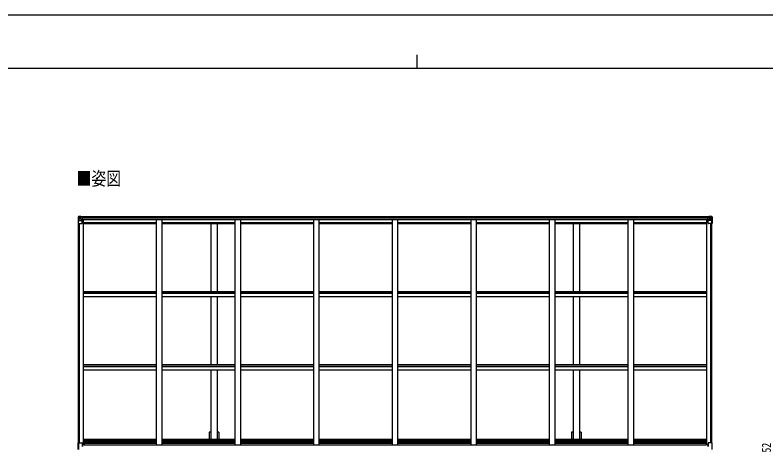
# Model space of a CAD drawing. Units: millimetres, scale not verified. Extents: x -10512 to 10512, y -7425 to 7425.
# Drawn here: x -3673 to 3167, y 3512 to 7425 of the extents above; entities that cross this region are included whole.
import ezdxf
from ezdxf.enums import TextEntityAlignment as Align

# ---------------------------------------------------------------- set-up
doc = ezdxf.new("R2010")
doc.units = ezdxf.units.MM
doc.header["$LTSCALE"] = 30
for name, color, linetype in [('0-2_USER1', 3, 'Continuous'), ('0-4_YKK_13', 4, 'Continuous'), ('0-5_YKK_A1', 4, 'Continuous'), ('0-6_YKK_D', 6, 'Continuous'), ('0-7_YKK_ZWAK', 7, 'Continuous')]:
    doc.layers.add(name, color=color, linetype=linetype)
doc.styles.add('ＭＳ ゴシック', font='')
doc.styles.get('ＭＳ ゴシック').set_extended_font_data('MS Gothic')

msp = doc.modelspace()

# ---------------------------------------------------------------- linework, layer by layer
at = {"layer": '0-4_YKK_13'}
for p, q in [((-3096.16, 5588.81), (-3096.16, 5528.1)), ((-3095.22, 5589.77), (-3095.22, 5589.81)), ((-3086.25, 5590.19), (-3094.17, 5589.72)), ((-3093.31, 5588.75), (-3093.31, 5588.68)), ((-3093.31, 5528.1), (-3093.31, 5588.68)), ((-3092.77, 5554.98), (-3088.62, 5567.06)), ((-3092.77, 5554.98), (-3086.16, 5554.77)), ((-3089.34, 5585.31), (-3092.08, 5588.98)), ((-3088.49, 5581.8), (-3086.16, 5581.86)), ((-3088.49, 5568.33), (-3088.49, 5581.8)), ((-3086.16, 5568.3), (-3088.49, 5568.33)), ((-3074.16, 5590.98), (-3086.16, 5590.2)), ((-3086.16, 5581.86), (-3074.16, 5581.86)), ((-3086.16, 5568.3), (-3086.16, 5568.3)), ((-3074.16, 5568.3), (-3086.16, 5568.3)), ((-3086.16, 5554.77), (-3062.16, 5554.77)), ((-3081.64, 5574.66), (-3081.64, 5573.7)), ((-3074.16, 5564.31), (-3074.16, 5591.1)), ((-3074.16, 5564.31), (-3067.66, 5564.31)), ((-3073.33, 5564.11), (-3073.33, 5564.31)), ((-3062.98, 5562.45), (-3073.33, 5564.11)), ((-3070.63, 5564.31), (-3062.98, 5563.09)), ((-3067.66, 5591.5), (-3067.66, 5585.55)), ((-3058.66, 5586.12), (-3067.66, 5586.18)), ((-3067.66, 5564.31), (-3058.66, 5564.34)), ((-3062.98, 5563.09), (-3062.98, 5562.45)), ((-3062.16, 5529.1), (-3062.16, 5562.2)), ((-3057.66, 5565.25), (-3057.66, 5585.41)), ((2637.34, 5565.25), (2637.34, 5585.41)), ((2638.34, 5586.12), (2647.34, 5586.18)), ((2647.34, 5564.31), (2638.34, 5564.34)), ((2641.84, 5529.1), (2641.84, 5562.2)), ((2665.84, 5554.77), (2641.84, 5554.77)), ((2650.32, 5564.31), (2642.67, 5563.09)), ((2642.67, 5562.45), (2653.02, 5564.11)), ((2642.67, 5563.09), (2642.67, 5562.45)), ((2647.34, 5591.5), (2647.34, 5585.55)), ((2653.84, 5564.31), (2647.34, 5564.31)), ((2653.02, 5564.11), (2653.02, 5564.31)), ((2653.84, 5564.31), (2653.84, 5591.1)), ((2653.84, 5590.98), (2665.84, 5590.2)), ((2665.84, 5581.86), (2653.84, 5581.86)), ((2653.84, 5568.3), (2665.84, 5568.3)), ((2661.32, 5574.66), (2661.32, 5573.7)), ((2668.18, 5581.8), (2665.84, 5581.86)), ((2665.84, 5568.3), (2668.18, 5568.33)), ((2665.84, 5568.3), (2665.84, 5568.3)), ((2672.46, 5554.98), (2665.84, 5554.77)), ((2665.94, 5590.19), (2673.86, 5589.72)), ((2668.18, 5568.33), (2668.18, 5581.8)), ((2672.46, 5554.98), (2668.31, 5567.06)), ((2669.03, 5585.31), (2671.77, 5588.98)), ((2673, 5588.75), (2673, 5588.68)), ((2673, 5528.1), (2673, 5588.68)), ((2674.91, 5589.77), (2674.91, 5589.81)), ((2675.84, 5588.81), (2675.84, 5528.1)), ((-3096.16, 5528.1), (-3063.16, 5528.1)), ((2675.84, 5528.1), (2642.84, 5528.1)), ((-3093.31, 3532.12), (-3063.16, 3532.12)), ((-3093.31, 3532.12), (-3093.31, 3471.54)), ((-3062.16, 3531.12), (-3062.16, 3498.02)), ((-3057.66, 3513.47), (-3057.66, 3497.25)), ((2637.35, 3513.47), (2637.35, 3497.25)), ((2641.85, 3531.12), (2641.85, 3498.02)), ((2673, 3532.12), (2642.85, 3532.12)), ((2673, 3532.12), (2673, 3471.54))]:
    msp.add_line(p, q, dxfattribs=at)
for points in [[(-3095.22, 5589.81), (-3086.16, 5590.36), (-3067.66, 5591.5)], [(-3082.6, 5576.58), (-3083.56, 5576.58), (-3083.56, 5575.62), (-3082.6, 5575.62)], [(-3080.68, 5577.54), (-3080.68, 5578.5), (-3081.64, 5578.5), (-3081.64, 5577.54)], [(-3081.64, 5573.7), (-3080.68, 5573.7), (-3080.68, 5574.66)], [(-3079.72, 5575.62), (-3078.76, 5575.62), (-3078.76, 5576.58), (-3079.72, 5576.58)], [(-3057.66, 5585.41), (-3057.67, 5585.52), (-3067.66, 5585.55)], [(2637.34, 5585.41), (2637.36, 5585.52), (2647.34, 5585.55)], [(2674.91, 5589.81), (2665.84, 5590.36), (2647.34, 5591.5)], [(2659.4, 5575.62), (2658.44, 5575.62), (2658.44, 5576.58), (2659.4, 5576.58)], [(2660.36, 5577.54), (2660.36, 5578.5), (2661.32, 5578.5), (2661.32, 5577.54)], [(2661.32, 5573.7), (2660.36, 5573.7), (2660.36, 5574.66)], [(2662.28, 5576.58), (2663.24, 5576.58), (2663.24, 5575.62), (2662.28, 5575.62)], [(-3096.16, 3471.45), (-3096.16, 3532.12), (-3093.31, 3532.12)], [(2675.85, 3471.45), (2675.85, 3532.12), (2673, 3532.12)]]:
    msp.add_lwpolyline(points, dxfattribs=at)
for centre in [(-3081.16, 5576.1), (2660.84, 5576.1)]:
    msp.add_circle(centre, 5.3, dxfattribs=at)
for centre, radius, start, end in [((-3095.16, 5588.81), 0.999, 93.4424, 179.95083), ((-3095.16, 5588.81), 1, 93.50017, 180.00079), ((-3095.16, 5588.77), 0.999, 93.4424, 179.95083), ((-3094, 5602.42), 12.7, 269.24466, 275.10311), ((-3092.03, 5588.81), 1.28, 131.17831, 182.45895), ((-3082.6, 5577.54), 0.96, 270, 0), ((-3082.6, 5574.66), 0.96, 0, 90), ((-3079.72, 5577.54), 0.96, 180, 270), ((-3079.72, 5574.66), 0.96, 90, 180), ((-3073.22, 5565.04), 0.937, 230.93398, 263.26766), ((-3063.09, 5562.16), 0.937, 2.32209, 83.26766), ((-3063.09, 5561.52), 0.937, 2.32209, 83.26766), ((2642.78, 5562.16), 0.937, 96.73234, 177.67791), ((2642.78, 5561.52), 0.937, 96.73234, 177.67791), ((2652.91, 5565.04), 0.937, 276.73234, 309.06602), ((2659.4, 5577.54), 0.96, 270, 0), ((2659.4, 5574.66), 0.96, 0, 90), ((2662.28, 5577.54), 0.96, 180, 270), ((2662.28, 5574.66), 0.96, 90, 180), ((2671.72, 5588.81), 1.28, 357.54105, 48.82169), ((2673.69, 5602.42), 12.7, 264.89689, 270.75534), ((2674.84, 5588.81), 1, 359.99921, 86.49983), ((2674.85, 5588.81), 0.999, 0.04917, 86.5576), ((2674.85, 5588.77), 0.999, 0.04917, 86.5576), ((-3063.16, 5529.1), 1, 270, 0), ((2642.84, 5529.1), 1, 180, 270), ((-3063.16, 3531.12), 1, 0, 90), ((2642.85, 3531.12), 1, 90, 180)]:
    msp.add_arc(centre, radius, start, end, dxfattribs=at)
for centre, major_axis, ratio, start_param, end_param in [((-2894.22, 5602.12), (201, 12.36), 0.060933, 3.1373463, 3.1378449), ((-3093.22, 5589.89), (2, 0.12), 0.060933, 3.1378449, 4.2119296), ((-3092.05, 5557.33), (0.85, 2.32), 0.403757, 2.3087461, 3.2744049), ((-3093.03, 5586.79), (-0.02, 3), 0.466854, 5.5234897, 6.1575023), ((-3091.36, 5581.72), (0.03, 5), 0.573921, 4.7320603, 5.5159136), ((-3089.89, 5568.35), (0, 3), 0.468246, 4.2703918, 4.7058971), ((-3167.9, 5581.86), (81.75, 0), 0.061163, 0, 0.0007725), ((-3058.66, 5585.42), (1, -0.012), 0.707053, 0.1587743, 1.5795216), ((-3058.66, 5565.25), (1, 0.021), 0.906239, 4.6936843, 6.2644806), ((2638.34, 5565.25), (-1, 0.021), 0.906239, 0.0187047, 1.589501), ((2638.34, 5585.42), (-1, -0.012), 0.707053, 4.7036637, 6.124411), ((2747.59, 5581.86), (-81.75, 0), 0.061163, 6.2824128, 6.2831853), ((2671.05, 5581.72), (-0.03, 5), 0.573921, 0.7672717, 1.551125), ((2669.58, 5568.35), (0, 3), 0.468246, 1.5772882, 2.0127935), ((2672.71, 5586.79), (0.02, 3), 0.466854, 0.125683, 0.7596956), ((2671.73, 5557.33), (-0.85, 2.32), 0.403757, 3.0087805, 3.9744392), ((2672.91, 5589.89), (-2, 0.12), 0.060933, 2.0712557, 3.1453404), ((2473.91, 5602.12), (-201, 12.36), 0.060933, 3.1453404, 3.145839)]:
    msp.add_ellipse(centre, major_axis=major_axis, ratio=ratio, start_param=start_param, end_param=end_param, dxfattribs=at)
at = {"layer": '0-5_YKK_A1'}
for p, q in [((-3069.42, 5564.12), (2649.11, 5564.12)), ((-3067.66, 5589.89), (2647.34, 5589.89)), ((-3057.66, 5582), (2637.34, 5582)), ((-3057.66, 5566.38), (2637.34, 5566.38)), ((-3049.16, 3513.47), (-3049.16, 5564.12)), ((-2383.16, 3511.65), (-2383.16, 5564.12)), ((-2333.16, 3511.65), (-2333.16, 5564.12)), ((-1667.16, 3511.65), (-1667.16, 5564.12)), ((-1617.16, 3511.65), (-1617.16, 5564.12)), ((-951.16, 3511.65), (-951.16, 5564.12)), ((-901.16, 3511.65), (-901.16, 5564.12)), ((-235.16, 3511.65), (-235.16, 5564.12)), ((-185.16, 3511.65), (-185.16, 5564.12)), ((480.84, 3511.65), (480.84, 5564.12)), ((530.84, 3511.65), (530.84, 5564.12)), ((1196.84, 3511.65), (1196.84, 5564.12)), ((1246.84, 3511.65), (1246.84, 5564.12)), ((1912.84, 3511.65), (1912.84, 5564.12)), ((1962.84, 3511.65), (1962.84, 5564.12)), ((2628.84, 3513.47), (2628.84, 5564.12)), ((-3094.16, 3532.12), (-3094.16, 5528.1)), ((-3084.46, 3532.12), (-3084.46, 5528.1)), ((-3049.16, 5536.29), (-2383.16, 5536.29)), ((-3049.16, 5527.95), (-2383.16, 5527.95)), ((-2333.16, 5536.29), (-1667.16, 5536.29)), ((-2333.16, 5527.95), (-1667.16, 5527.95)), ((-1887.66, 5527.95), (-1887.66, 4906.7)), ((-1832.66, 5527.95), (-1832.66, 4906.7)), ((-1617.16, 5536.29), (-951.16, 5536.29)), ((-1617.16, 5527.95), (-951.16, 5527.95)), ((-901.16, 5536.29), (-235.16, 5536.29)), ((-901.16, 5527.95), (-235.16, 5527.95)), ((-185.16, 5536.29), (480.84, 5536.29)), ((-185.16, 5527.95), (480.84, 5527.95)), ((530.84, 5536.29), (1196.84, 5536.29)), ((530.84, 5527.95), (1196.84, 5527.95)), ((1246.84, 5536.29), (1912.84, 5536.29)), ((1246.84, 5527.95), (1912.84, 5527.95)), ((1412.34, 5527.95), (1412.34, 4906.7)), ((1467.34, 5527.95), (1467.34, 4906.7)), ((1962.84, 5536.29), (2628.84, 5536.29)), ((1962.84, 5527.95), (2628.84, 5527.95)), ((2664.14, 3532.12), (2664.14, 5528.1)), ((2673.84, 3532.12), (2673.84, 5528.1)), ((-2383.16, 4906.7), (-3049.12, 4906.7)), ((-2383.16, 4893.69), (-3049.12, 4893.69)), ((-2383.16, 4889.14), (-3049.12, 4889.14)), ((-2383.16, 4859.41), (-3049.12, 4859.41)), ((-1667.16, 4906.7), (-2333.16, 4906.7)), ((-1667.16, 4893.69), (-2333.16, 4893.69)), ((-1667.16, 4889.14), (-2333.16, 4889.14)), ((-1667.16, 4859.41), (-2333.16, 4859.41)), ((-1887.66, 4859.41), (-1887.66, 4239.71)), ((-1832.66, 4859.41), (-1832.66, 4239.71)), ((-951.16, 4906.7), (-1617.16, 4906.7)), ((-951.16, 4893.69), (-1617.16, 4893.69)), ((-951.16, 4889.14), (-1617.16, 4889.14)), ((-951.16, 4859.41), (-1617.16, 4859.41)), ((-235.16, 4906.7), (-901.16, 4906.7)), ((-235.16, 4893.69), (-901.16, 4893.69)), ((-235.16, 4889.14), (-901.16, 4889.14)), ((-235.16, 4859.41), (-901.16, 4859.41)), ((480.84, 4906.7), (-185.16, 4906.7)), ((480.84, 4893.69), (-185.16, 4893.69)), ((480.84, 4889.14), (-185.16, 4889.14)), ((480.84, 4859.41), (-185.16, 4859.41)), ((1196.84, 4906.7), (530.84, 4906.7)), ((1196.84, 4893.69), (530.84, 4893.69)), ((1196.84, 4889.14), (530.84, 4889.14)), ((1196.84, 4859.41), (530.84, 4859.41)), ((1912.84, 4906.7), (1246.84, 4906.7)), ((1912.84, 4893.69), (1246.84, 4893.69)), ((1912.84, 4889.14), (1246.84, 4889.14)), ((1912.84, 4859.41), (1246.84, 4859.41)), ((1412.34, 4859.41), (1412.34, 4239.71)), ((1467.34, 4859.41), (1467.34, 4239.71)), ((2628.84, 4906.7), (1962.84, 4906.7)), ((2628.84, 4893.69), (1962.84, 4893.69)), ((2628.84, 4889.14), (1962.84, 4889.14)), ((2628.84, 4859.41), (1962.84, 4859.41)), ((-2383.16, 4239.71), (-3049.12, 4239.71)), ((-2383.16, 4226.7), (-3049.12, 4226.7)), ((-2383.16, 4222.15), (-3049.12, 4222.15)), ((-2383.16, 4192.41), (-3049.12, 4192.41)), ((-1667.16, 4239.71), (-2333.16, 4239.71)), ((-1667.16, 4226.7), (-2333.16, 4226.7)), ((-1667.16, 4222.15), (-2333.16, 4222.15)), ((-1667.16, 4192.41), (-2333.16, 4192.41)), ((-1887.66, 4192.41), (-1887.66, 3565.76)), ((-1832.66, 4192.41), (-1832.66, 3565.76)), ((-951.16, 4239.71), (-1617.16, 4239.71)), ((-951.16, 4226.7), (-1617.16, 4226.7)), ((-951.16, 4222.15), (-1617.16, 4222.15)), ((-951.16, 4192.41), (-1617.16, 4192.41)), ((-235.16, 4239.71), (-901.16, 4239.71)), ((-235.16, 4226.7), (-901.16, 4226.7)), ((-235.16, 4222.15), (-901.16, 4222.15)), ((-235.16, 4192.41), (-901.16, 4192.41)), ((480.84, 4239.71), (-185.16, 4239.71)), ((480.84, 4226.7), (-185.16, 4226.7)), ((480.84, 4222.15), (-185.16, 4222.15)), ((480.84, 4192.41), (-185.16, 4192.41)), ((1196.84, 4239.71), (530.84, 4239.71)), ((1196.84, 4226.7), (530.84, 4226.7)), ((1196.84, 4222.15), (530.84, 4222.15)), ((1196.84, 4192.41), (530.84, 4192.41)), ((1912.84, 4239.71), (1246.84, 4239.71)), ((1912.84, 4226.7), (1246.84, 4226.7)), ((1912.84, 4222.15), (1246.84, 4222.15)), ((1912.84, 4192.41), (1246.84, 4192.41)), ((1412.34, 4192.41), (1412.34, 3565.76)), ((1467.34, 4192.41), (1467.34, 3565.76)), ((2628.84, 4239.71), (1962.84, 4239.71)), ((2628.84, 4226.7), (1962.84, 4226.7)), ((2628.84, 4222.15), (1962.84, 4222.15)), ((2628.84, 4192.41), (1962.84, 4192.41)), ((-1887.66, 3627.35), (-1905.35, 3627.35)), ((-1905.35, 3627.35), (-1905.35, 3565.76)), ((-1814.95, 3627.35), (-1832.66, 3627.35)), ((-1814.95, 3627.35), (-1814.95, 3565.76)), ((1412.34, 3627.35), (1394.65, 3627.35)), ((1394.65, 3627.35), (1394.65, 3565.76)), ((1485.05, 3627.35), (1467.34, 3627.35)), ((1485.05, 3627.35), (1485.05, 3565.76)), ((-3049.16, 3565.76), (-2383.16, 3565.76)), ((-2333.16, 3565.76), (-1667.16, 3565.76)), ((-1617.16, 3565.76), (-951.16, 3565.76)), ((-901.16, 3565.76), (-235.16, 3565.76)), ((-185.16, 3565.76), (480.84, 3565.76)), ((530.84, 3565.76), (1196.84, 3565.76)), ((1246.84, 3565.76), (1912.84, 3565.76)), ((1962.84, 3565.76), (2628.84, 3565.76)), ((-3062.16, 3513.47), (-3049.16, 3513.47)), ((-3049.16, 3552.75), (-2383.16, 3552.75)), ((-3049.16, 3547.67), (-2383.16, 3547.67)), ((-3049.16, 3543.74), (-2383.16, 3543.74)), ((-3049.16, 3535.55), (-2383.16, 3535.55)), ((-3049.16, 3527.15), (-2383.16, 3527.15)), ((-3041.66, 3527.15), (-3041.66, 3511.64)), ((-3041.66, 3511.64), (2621.34, 3511.64)), ((-2333.16, 3552.75), (-1667.16, 3552.75)), ((-2333.16, 3547.67), (-1667.16, 3547.67)), ((-2333.16, 3543.74), (-1667.16, 3543.74)), ((-2333.16, 3535.55), (-1667.16, 3535.55)), ((-2333.16, 3527.15), (-1667.16, 3527.15)), ((-1617.16, 3552.75), (-951.16, 3552.75)), ((-1617.16, 3547.67), (-951.16, 3547.67)), ((-1617.16, 3543.74), (-951.16, 3543.74)), ((-1617.16, 3535.55), (-951.16, 3535.55)), ((-1617.16, 3527.15), (-951.16, 3527.15)), ((-901.16, 3552.75), (-235.16, 3552.75)), ((-901.16, 3547.67), (-235.16, 3547.67)), ((-901.16, 3543.74), (-235.16, 3543.74)), ((-901.16, 3535.55), (-235.16, 3535.55)), ((-901.16, 3527.15), (-235.16, 3527.15)), ((-185.16, 3552.75), (480.84, 3552.75)), ((-185.16, 3547.67), (480.84, 3547.67)), ((-185.16, 3543.74), (480.84, 3543.74)), ((-185.16, 3535.55), (480.84, 3535.55)), ((-185.16, 3527.15), (480.84, 3527.15)), ((530.84, 3552.75), (1196.84, 3552.75)), ((530.84, 3547.67), (1196.84, 3547.67)), ((530.84, 3543.74), (1196.84, 3543.74)), ((530.84, 3535.55), (1196.84, 3535.55)), ((530.84, 3527.15), (1196.84, 3527.15)), ((1246.84, 3552.75), (1912.84, 3552.75)), ((1246.84, 3547.67), (1912.84, 3547.67)), ((1246.84, 3543.74), (1912.84, 3543.74)), ((1246.84, 3535.55), (1912.84, 3535.55)), ((1246.84, 3527.15), (1912.84, 3527.15)), ((1962.84, 3552.75), (2628.84, 3552.75)), ((1962.84, 3547.67), (2628.84, 3547.67)), ((1962.84, 3543.74), (2628.84, 3543.74)), ((1962.84, 3535.55), (2628.84, 3535.55)), ((1962.84, 3527.15), (2628.84, 3527.15)), ((2621.34, 3527.15), (2621.34, 3511.64)), ((2628.84, 3513.47), (2641.85, 3513.47))]:
    msp.add_line(p, q, dxfattribs=at)
at = {"layer": '0-7_YKK_ZWAK'}
for p, q in [((-12.45, 7062.5), (-12.45, 6937.5)), ((9737.55, 6937.5), (-9762.45, 6937.5))]:
    msp.add_line(p, q, dxfattribs=at)
msp.add_lwpolyline([(-10512.5, -7425), (10512.5, -7425), (10512.5, 7425), (-10512.5, 7425)], close=True, dxfattribs=at)

# ---------------------------------------------------------------- texts
at = {"layer": '0-2_USER1', "style": 'ＭＳ ゴシック', "width": 0.8}
msp.add_text('■姿図', height=123.8, dxfattribs=at).set_placement((-3112.08, 5837.35), align=Align.BOTTOM_LEFT)
at = {"layer": '0-6_YKK_D', "style": 'ＭＳ ゴシック', "width": 0.8}
msp.add_text('Dy=4252', height=82.48, rotation=90, dxfattribs=at).set_placement((3236.73, 3217.66), align=Align.BOTTOM_LEFT)

doc.saveas('drawing.dxf')
